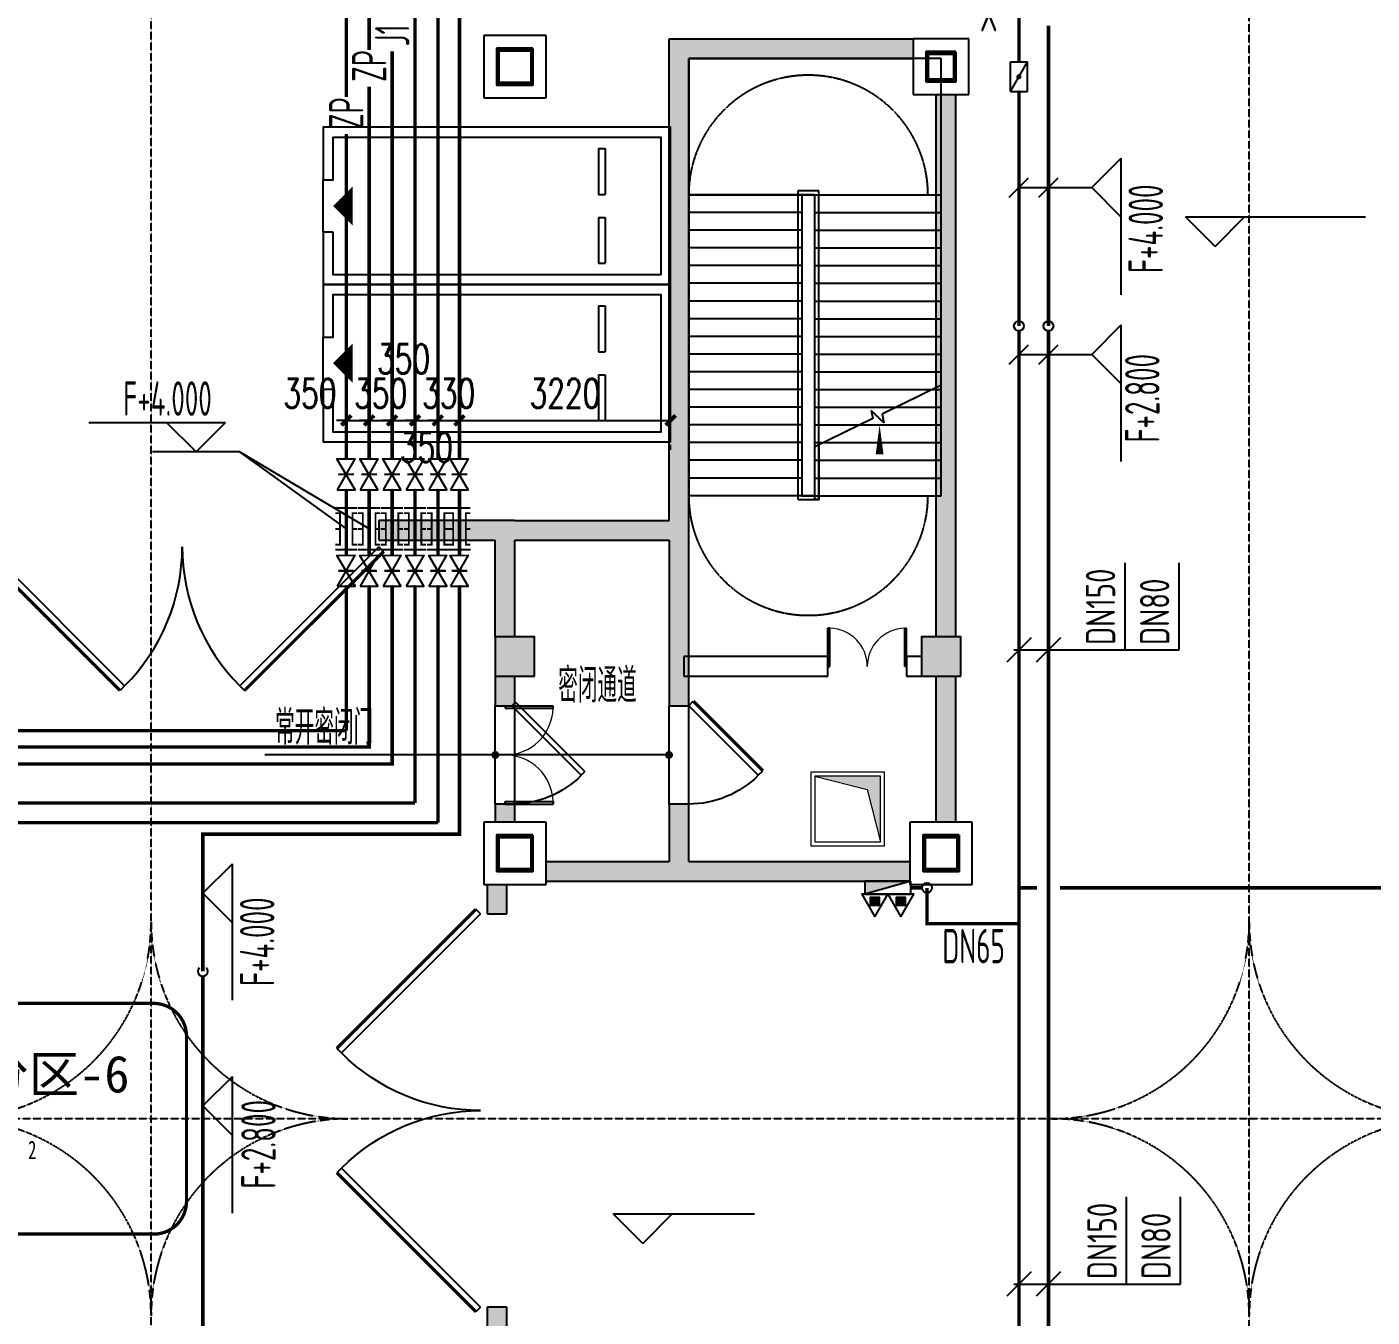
# Model space of a CAD drawing. Extents: x -2120532 to 1934524, y -1331911 to 424203.
# Drawn here: x 45797 to 66316, y -244586 to -224903 of the extents above; entities that cross this region are included whole.
import ezdxf

# ---------------------------------------------------------------- set-up
doc = ezdxf.new("R2010")
doc.units = 0
doc.header["$LTSCALE"] = 10
for name, pattern in [('__DASH', [0.35, 0.25, -0.1]), ('DASH', [0.35, 0.25, -0.1]), ('S', [0.82, 0.35, -0.06, 0, -0.06, 0.35])]:
    doc.linetypes.add(name, pattern=pattern)
for name, color, linetype in [('0-绿', 3, 'Continuous'), ('0-蓝', 5, 'Continuous'), ('00-停车位', 67, 'Continuous'), ('A-COLUMN', 8, 'Continuous'), ('A-DIM_SYMB', 3, 'Continuous'), ('A-PUB_HATCH', 8, 'Continuous'), ('A-ROOM_NAME', 23, 'Continuous'), ('A-STAIR', 3, 'Continuous'), ('A-WALL', 2, 'Continuous'), ('A-可见线', 7, 'Continuous'), ('DIM_ELEV', 3, 'Continuous'), ('DIM_LEAD', 3, 'Continuous'), ('DOOR_FIRE', 8, 'Continuous'), ('GPS文字_污水', 7, 'Continuous'), ('PUB_HATCH', 8, 'Continuous'), ('R_人防洗消集水坑', 32, 'Continuous'), ('S-柱', 51, 'Continuous'), ('S-柱-填充', 8, 'Continuous'), ('W-DIM_消防', 3, 'Continuous'), ('W-EQUIP_消火栓', 7, 'Continuous'), ('W-EQUIP_灭火器', 7, 'Continuous'), ('W-PIPE-中水', 122, 'Continuous'), ('W-PIPE-喷淋中', 6, 'Continuous'), ('W-PIPE-消防', 1, 'Continuous'), ('W-PIPE-消防中', 1, 'Continuous'), ('W-PIPE-直饮', 62, 'Continuous'), ('W-PIPE-给水', 3, 'Continuous'), ('W-PIPE-给水中', 72, 'S'), ('W-TEXT_消防', 7, 'Continuous'), ('W-TEXT_给水', 7, 'Continuous'), ('W-TWT_DIM', 3, 'Continuous'), ('W-TWT_TEXT', 7, 'Continuous'), ('W-VALVE_中水', 7, 'Continuous'), ('W-VALVE_压力废', 7, 'Continuous'), ('W-VALVE_消防', 7, 'Continuous'), ('W-VPIPE-中水', 122, 'Continuous'), ('W-VPIPE-消防', 1, 'Continuous'), ('WINDOW_RF', 8, 'Continuous'), ('画水辅助', 6, 'Continuous'), ('车行线', 4, 'Continuous')]:
    doc.layers.add(name, color=color, linetype=linetype)
doc.styles.add('8B2_02', font='tssdeng.shx', dxfattribs={"width": 0.6, "bigfont": 'TSSDCHN.shx'})
doc.styles.add('_TCH_DIM_T3', font='SIMPLEX', dxfattribs={"width": 0.705882, "bigfont": 'GBCBIG'})
doc.styles.add('_TWT_PIPEDN', font='TSSDENG', dxfattribs={"width": 0.8, "height": 3.5, "bigfont": 'TSSDCHN'})
doc.styles.get("Standard").update_dxf_attribs({"font": 'TSSDENG.shx', "width": 0.7, "bigfont": 'TSSDCHN.shx'})
doc.styles.add('黑体', font='simhei.ttf', dxfattribs={"width": 0.65})
doc.dimstyles.new('_TWT_ARCH&&150', dxfattribs={"dimtxt": 446.25, "dimasz": 150, "dimexe": 375, "dimexo": 450, "dimgap": 189.375, "dimtad": 1, "dimdec": 0, "dimzin": 0, "dimdsep": 46, "dimtxsty": '_TCH_DIM_T3', "dimblk": 'ARCHTICK', "dimcen": 0.09, "dimclrt": 7, "dimazin": 2, "dimtfac": 1, "dimtdec": 0, "dimtix": 1, "dimtmove": 2, "dimatfit": 3, "dimfxl": 0, "dimtolj": 1, "dimtzin": 0, "dimarcsym": 0})

# ---------------------------------------------------------------- blocks, each defined once
blk = doc.blocks.new('l99')
at = {"layer": 'W-TWT_TEXT'}
for p, q in [((92541, -196910), (92091, -196460)), ((94175, -196460), (92091, -196460)), ((92541, -196910), (92991, -196460))]:
    blk.add_line(p, q, dxfattribs=at)
blk = doc.blocks.new('2.8')
at = {"layer": 'W-TWT_TEXT', "style": '8B2_02', "width": 0.6}
blk.add_text('F+2.800', height=525, rotation=89.9998, dxfattribs=at).set_placement((100977, -194305, 5000))
blk = doc.blocks.new('4.0')
at = {"layer": 'W-TWT_TEXT', "style": '8B2_02', "width": 0.6}
blk.add_text('F+4.000', height=525, rotation=89.9998, dxfattribs=at).set_placement((100977, -190490, 5000))
blk = doc.blocks.new('车位2400x5300')
at = {"layer": '00-停车位', "color": 251}
for p, q in [((-875, -1000), (-175, -1000)), ((-875, -1100), (-875, -1000)), ((-175, -1100), (-175, -1000)), ((175, -1000), (875, -1000)), ((175, -1100), (175, -1000)), ((875, -1100), (875, -1000)), ((-875, -1100), (-175, -1100)), ((175, -1100), (875, -1100)), ((400, -5300), (-400, -5300))]:
    blk.add_line(p, q, dxfattribs=at)
blk.add_lwpolyline([(400, -5150), (400, -5300), (1200, -5300), (1200, 0), (-1200, 0), (-1200, -5300), (-400, -5300), (-400, -5150), (-1050, -5150), (-1050, -150), (1050, -150), (1050, -5150), (400, -5150)], dxfattribs=at)
blk.add_lwpolyline([(0, -5150, 0, 600, 0), (0, -4850, 600, 600, 0)], format="xyseb", dxfattribs=at)
blk = doc.blocks.new('洗消坑')
at = {"layer": 'R_人防洗消集水坑', "lineweight": 15}
h = blk.add_hatch(color=8, dxfattribs=at)
h.dxf.hatch_style = 1
h.paths.add_polyline_path([(125825, -361375), (126025, -362175), (126025, -361175), (125025, -361175)])
at = {"layer": 'R_人防洗消集水坑', "color": 8, "lineweight": 15}
for points in [[(126085, -362235), (126085, -361115), (124965, -361115), (124965, -362235)], [(126025, -362175), (126025, -361175), (125025, -361175), (125025, -362175)]]:
    blk.add_lwpolyline(points, close=True, dxfattribs=at)
blk.add_lwpolyline([(125025, -361175), (125825, -361375), (126025, -362175)], dxfattribs=at)
blk = doc.blocks.new('A$C10817FE3')
at = {"layer": '0-蓝', "color": 9, "linetype": 'DASH', "ltscale": 3, "const_width": 50}
blk.add_lwpolyline([(-69924, -80810), (-65546, -80810, 0.414214), (-65046, -80310), (-65046, -77790, 0.414214), (-65546, -77290), (-69924, -77290, 0.414214), (-70424, -77790), (-70424, -80310, 0.414214)], format="xyb", close=True, dxfattribs=at)
at = {"layer": '0-绿', "color": 0, "linetype": 'DASH', "style": '黑体'}
blk.add_text('防火分区-6', height=563.3, dxfattribs=at).set_placement((-69756, -78650))
at = {"layer": '0-绿', "color": 0, "linetype": 'DASH', "style": '黑体', "width": 0.65}
blk.add_text('2', height=282, dxfattribs=at).set_placement((-67462, -79666))
blk = doc.blocks.new('A$C714B7EA5')
at = {"layer": 'A-PUB_HATCH', "linetype": 'DASH'}
for p, q in [((3850, 0), (0, 0)), ((0, 0), (0, -2080)), ((3850, -2080), (3850, 0)), ((1985, -2020), (1665, -2020)), ((1665, -2020), (1665, -6730)), ((1985, -2020), (1665, -2020)), ((1665, -2020), (1665, -6730)), ((1985, -6730), (1985, -2020)), ((1985, -6730), (1985, -2020)), ((0, -2080), (0, -6670)), ((1725, -2080), (0, -2080)), ((0, -2080), (3850, -2080)), ((1725, -2080), (1725, -6670)), ((1925, -2080), (1725, -2080)), ((1725, -2080), (1725, -6670)), ((1925, -2080), (1725, -2080)), ((1725, -2080), (1725, -6670)), ((1925, -5925), (1925, -2080)), ((1925, -2080), (3850, -2080)), ((1925, -6670), (1925, -2080)), ((1925, -6670), (1925, -2080)), ((3850, -4985), (3850, -2080)), ((1725, -2350), (0, -2350)), ((1925, -2350), (3850, -2350)), ((1725, -2620), (0, -2620)), ((1925, -2620), (3850, -2620)), ((1725, -2890), (0, -2890)), ((1925, -2890), (3850, -2890)), ((1725, -3160), (0, -3160)), ((1925, -3160), (3850, -3160)), ((1725, -3430), (0, -3430)), ((1925, -3430), (3850, -3430)), ((1725, -3700), (0, -3700)), ((1925, -3700), (3850, -3700)), ((1725, -3970), (0, -3970)), ((1925, -3970), (3850, -3970)), ((1725, -4240), (0, -4240)), ((1925, -4240), (3850, -4240)), ((1725, -4510), (0, -4510)), ((1925, -4510), (3850, -4510)), ((1725, -4780), (0, -4780)), ((1925, -4780), (3850, -4780)), ((1725, -5050), (0, -5050)), ((1925, -5050), (3716, -5050)), ((3850, -4985), (2950, -5424)), ((1725, -5320), (0, -5320)), ((1925, -5320), (3164, -5320)), ((2807, -5494), (1925, -5925)), ((2976, -5557), (2783, -5370)), ((2783, -5370), (2807, -5494)), ((2950, -5424), (2976, -5557)), ((1725, -5590), (0, -5590)), ((1925, -5590), (2611, -5590)), ((1725, -5860), (0, -5860)), ((1925, -5860), (2059, -5860)), ((1725, -6130), (0, -6130)), ((1725, -6400), (0, -6400)), ((1725, -6670), (0, -6670)), ((1665, -6730), (1985, -6730)), ((1665, -6730), (1985, -6730)), ((1725, -6670), (1925, -6670)), ((1725, -6670), (1925, -6670))]:
    blk.add_line(p, q, dxfattribs=at)
blk = doc.blocks.new('A$C4AB8374B')
at = {"layer": 'A-STAIR', "color": 9, "linetype": 'DASH'}
for centre, start, end in [((1825, 4590), 0, 180), ((1825, 0), 180, 0)]:
    blk.add_arc(centre, 1825, start, end, dxfattribs=at)
blk = doc.blocks.new('$DorLib2D$00000002')
for p, q in [((-0.5, 0), (-0.5, 0.4875)), ((-0.475, 0.4875), (-0.5, 0.4875)), ((-0.475, 0), (-0.475, 0.4875)), ((0.475, 0), (0.475, 0.4875)), ((0.475, 0.4875), (0.5, 0.4875)), ((0.5, 0), (0.5, 0.4875)), ((-0.5, 0), (-0.475, 0)), ((0.5, 0), (0.475, 0))]:
    blk.add_line(p, q)
at = {"lineweight": 13}
for centre, start, end in [((-0.4875, 0), 0, 88.53072), ((0.4875, 0), 91.46928, 180)]:
    blk.add_arc(centre, 0.4875, start, end, dxfattribs=at)
blk = doc.blocks.new('A$C5A733E54')
at = {"layer": 'DOOR_FIRE', "xscale": -1500, "yscale": -1500, "zscale": 100, "rotation": 90}
blk.add_blockref('$DorLib2D$00000002', (0, -750), dxfattribs=at)
blk = doc.blocks.new('$DorLib2D$00000084')
for p, q in [((-0.207, 0.807), (-0.16, 0.854)), ((0.5, 0.1), (-0.207, 0.807)), ((0.5, 0.1), (0.547, 0.147))]:
    blk.add_line(p, q)
at = {"const_width": 0.0333}
blk.add_lwpolyline([(0.547, 0.147), (-0.16, 0.854)], dxfattribs=at)
blk.add_arc((0.5, 0.1), 1, 135, 180)
blk = doc.blocks.new('_FZH')
blk.add_lwpolyline([(-0.5, -0.5), (0.5, -0.5), (0.5, 0.5), (-0.5, 0.5)], close=True)
at = {"layer": 'PUB_HATCH'}
blk.add_solid([(-0.5, -0.5), (0.5, -0.5), (-0.5, 0.5), (0.5, 0.5)], dxfattribs=at)
blk = doc.blocks.new('$DorLib2D$00000091')
for p, q in [((-0.5, 0.0417), (-0.1464, 0.3952)), ((-0.1464, 0.3952), (-0.1582, 0.407)), ((0.1464, 0.3952), (0.1582, 0.407)), ((0.5, 0.0417), (0.1464, 0.3952)), ((-0.5, 0.0417), (-0.5118, 0.0535)), ((0.5, 0.0417), (0.5118, 0.0535))]:
    blk.add_line(p, q)
at = {"const_width": 0.00833}
for points in [[(-0.5118, 0.0535), (-0.1582, 0.407)], [(0.5118, 0.0535), (0.1582, 0.407)]]:
    blk.add_lwpolyline(points, dxfattribs=at)
for centre, start, end in [((-0.5, 0.0417), 0, 45), ((0.5, 0.0417), 135, 180)]:
    blk.add_arc(centre, 0.5, start, end)
blk = doc.blocks.new('$DorLib2D$00000081')
for p, q in [((-0.207, 0.774), (-0.169, 0.811)), ((0.5, 0.067), (-0.207, 0.774)), ((0.538, 0.104), (-0.169, 0.811)), ((0.5, 0.067), (0.538, 0.104))]:
    blk.add_line(p, q)
blk.add_arc((0.5, 0.067), 1, 135, 180)
blk = doc.blocks.new('_ArchTick')
at = {"color": 0, "linetype": 'ByBlock', "const_width": 0.4}
blk.add_lwpolyline([(-0.5, -0.5), (0.5, 0.5)], dxfattribs=at)
blk = doc.blocks.new('*D304')
at = {"layer": 'Defpoints', "color": 0, "transparency": 16777216}
for p in [(50668, -230906), (51018, -230906), (51018, -230906)]:
    blk.add_point(p, dxfattribs=at)
at = {"layer": 'W-TWT_DIM', "color": 0, "lineweight": -2, "transparency": 16777216}
for p, q in [((50668, -230906), (50518, -230906)), ((50668, -230906), (51018, -230906)), ((51018, -230906), (51168, -230906)), ((50668, -231356), (50668, -231281)), ((51018, -231356), (51018, -231281))]:
    blk.add_line(p, q, dxfattribs=at)
at = {"layer": 'W-TWT_DIM', "color": 0, "lineweight": -2, "transparency": 16777216, "xscale": 150, "yscale": 150, "zscale": 150}
blk.add_blockref('_ArchTick', (50668, -230906), dxfattribs=at)
at = {"layer": 'W-TWT_DIM', "color": 0, "lineweight": -2, "transparency": 16777216, "xscale": 150, "yscale": 150, "zscale": 150, "rotation": 180}
blk.add_blockref('_ArchTick', (51018, -230906), dxfattribs=at)
at = {"layer": 'W-TWT_DIM', "color": 7, "transparency": 16777216, "insert": (50113, -230494), "char_height": 446.2, "attachment_point": 5, "style": '_TCH_DIM_T3'}
blk.add_mtext('\\A1;350', dxfattribs=at)
blk = doc.blocks.new('*D305')
at = {"layer": 'Defpoints', "color": 0, "transparency": 16777216}
for p in [(51018, -230906), (51368, -230906), (51368, -230906)]:
    blk.add_point(p, dxfattribs=at)
at = {"layer": 'W-TWT_DIM', "color": 0, "lineweight": -2, "transparency": 16777216}
for p, q in [((51018, -230906), (50868, -230906)), ((51018, -230906), (51368, -230906)), ((51368, -230906), (51518, -230906)), ((51018, -231356), (51018, -231281)), ((51368, -231356), (51368, -231281))]:
    blk.add_line(p, q, dxfattribs=at)
at = {"layer": 'W-TWT_DIM', "color": 0, "lineweight": -2, "transparency": 16777216, "xscale": 150, "yscale": 150, "zscale": 150}
blk.add_blockref('_ArchTick', (51018, -230906), dxfattribs=at)
at = {"layer": 'W-TWT_DIM', "color": 0, "lineweight": -2, "transparency": 16777216, "xscale": 150, "yscale": 150, "zscale": 150, "rotation": 180}
blk.add_blockref('_ArchTick', (51368, -230906), dxfattribs=at)
at = {"layer": 'W-TWT_DIM', "color": 7, "transparency": 16777216, "insert": (51193, -230494), "char_height": 446.2, "attachment_point": 5, "style": '_TCH_DIM_T3'}
blk.add_mtext('\\A1;350', dxfattribs=at)
blk = doc.blocks.new('*D306')
at = {"layer": 'Defpoints', "color": 0, "transparency": 16777216}
for p in [(51368, -230906), (51718, -230906), (51718, -230906)]:
    blk.add_point(p, dxfattribs=at)
at = {"layer": 'W-TWT_DIM', "color": 0, "lineweight": -2, "transparency": 16777216}
for p, q in [((51368, -230906), (51218, -230906)), ((51368, -230906), (51718, -230906)), ((51718, -230906), (51868, -230906)), ((51368, -231356), (51368, -231281)), ((51718, -231356), (51718, -231281))]:
    blk.add_line(p, q, dxfattribs=at)
at = {"layer": 'W-TWT_DIM', "color": 0, "lineweight": -2, "transparency": 16777216, "xscale": 150, "yscale": 150, "zscale": 150}
blk.add_blockref('_ArchTick', (51368, -230906), dxfattribs=at)
at = {"layer": 'W-TWT_DIM', "color": 0, "lineweight": -2, "transparency": 16777216, "xscale": 150, "yscale": 150, "zscale": 150, "rotation": 180}
blk.add_blockref('_ArchTick', (51718, -230906), dxfattribs=at)
at = {"layer": 'W-TWT_DIM', "color": 7, "transparency": 16777216, "insert": (51543, -229969), "char_height": 446.2, "attachment_point": 5, "style": '_TCH_DIM_T3'}
blk.add_mtext('\\A1;350', dxfattribs=at)
blk = doc.blocks.new('*D307')
at = {"layer": 'Defpoints', "color": 0, "transparency": 16777216}
for p in [(51718, -230906), (52065, -230906), (52065, -230906)]:
    blk.add_point(p, dxfattribs=at)
at = {"layer": 'W-TWT_DIM', "color": 0, "lineweight": -2, "transparency": 16777216}
for p, q in [((51718, -230906), (51568, -230906)), ((51718, -230906), (52065, -230906)), ((52065, -230906), (52215, -230906)), ((51718, -231356), (51718, -231281)), ((52065, -231356), (52065, -231281))]:
    blk.add_line(p, q, dxfattribs=at)
at = {"layer": 'W-TWT_DIM', "color": 0, "lineweight": -2, "transparency": 16777216, "xscale": 150, "yscale": 150, "zscale": 150}
blk.add_blockref('_ArchTick', (51718, -230906), dxfattribs=at)
at = {"layer": 'W-TWT_DIM', "color": 0, "lineweight": -2, "transparency": 16777216, "xscale": 150, "yscale": 150, "zscale": 150, "rotation": 180}
blk.add_blockref('_ArchTick', (52065, -230906), dxfattribs=at)
at = {"layer": 'W-TWT_DIM', "color": 7, "transparency": 16777216, "insert": (51891, -231319), "char_height": 446.2, "attachment_point": 5, "style": '_TCH_DIM_T3'}
blk.add_mtext('\\A1;350', dxfattribs=at)
blk = doc.blocks.new('*D308')
at = {"layer": 'Defpoints', "color": 0, "transparency": 16777216}
for p in [(52065, -230906), (52395, -230906), (52395, -230906)]:
    blk.add_point(p, dxfattribs=at)
at = {"layer": 'W-TWT_DIM', "color": 0, "lineweight": -2, "transparency": 16777216}
for p, q in [((52065, -230906), (51915, -230906)), ((52065, -230906), (52395, -230906)), ((52395, -230906), (52545, -230906)), ((52065, -231356), (52065, -231281)), ((52395, -231356), (52395, -231281))]:
    blk.add_line(p, q, dxfattribs=at)
at = {"layer": 'W-TWT_DIM', "color": 0, "lineweight": -2, "transparency": 16777216, "xscale": 150, "yscale": 150, "zscale": 150}
blk.add_blockref('_ArchTick', (52065, -230906), dxfattribs=at)
at = {"layer": 'W-TWT_DIM', "color": 0, "lineweight": -2, "transparency": 16777216, "xscale": 150, "yscale": 150, "zscale": 150, "rotation": 180}
blk.add_blockref('_ArchTick', (52395, -230906), dxfattribs=at)
at = {"layer": 'W-TWT_DIM', "color": 7, "transparency": 16777216, "insert": (52230, -230494), "char_height": 446.2, "attachment_point": 5, "style": '_TCH_DIM_T3'}
blk.add_mtext('\\A1;330', dxfattribs=at)
blk = doc.blocks.new('*D309')
at = {"layer": 'Defpoints', "color": 0, "transparency": 16777216}
for p in [(52395, -230906), (55615, -230906), (55615, -230906)]:
    blk.add_point(p, dxfattribs=at)
at = {"layer": 'W-TWT_DIM', "color": 0, "lineweight": -2, "transparency": 16777216}
for p, q in [((52395, -230906), (55615, -230906)), ((52395, -231356), (52395, -231281)), ((55615, -231356), (55615, -231281))]:
    blk.add_line(p, q, dxfattribs=at)
at = {"layer": 'W-TWT_DIM', "color": 0, "lineweight": -2, "transparency": 16777216, "xscale": 150, "yscale": 150, "zscale": 150, "rotation": 180}
blk.add_blockref('_ArchTick', (52395, -230906), dxfattribs=at)
at = {"layer": 'W-TWT_DIM', "color": 0, "lineweight": -2, "transparency": 16777216, "xscale": 150, "yscale": 150, "zscale": 150}
blk.add_blockref('_ArchTick', (55615, -230906), dxfattribs=at)
at = {"layer": 'W-TWT_DIM', "color": 7, "transparency": 16777216, "insert": (54005, -230494), "char_height": 446.2, "attachment_point": 5, "style": '_TCH_DIM_T3'}
blk.add_mtext('\\A1;3220', dxfattribs=at)
blk = doc.blocks.new('$TwtSys$00000434')
for p, q in [((-0.5, 0.5), (-0.5, -0.5)), ((-0.5, -0.5), (0.5, 0.5)), ((0.5, 0.5), (-0.5, 0.5)), ((0.5, -0.5), (0.5, 0.5)), ((-0.5, -0.5), (0.5, -0.5))]:
    blk.add_line(p, q)
blk.add_solid([(0.5, -0.5), (0.5, 0.5), (-0.5, -0.5)])
blk = doc.blocks.new('$VALVE$00000316')
for p, q in [((-125, 72), (125, -72)), ((-125, 72), (-125, -72)), ((-125, 72), (125, 72)), ((125, 72), (125, -72)), ((-125, -72), (125, -72))]:
    blk.add_line(p, q)
at = {"const_width": 21.1}
blk.add_lwpolyline([(-11, 0, 1), (11, 0, 1)], format="xyb", close=True, dxfattribs=at)
for p in [(-125, 0), (125, 0)]:
    blk.add_point(p)
at = {"color": 7, "flags": 9}
for tag in ['XSIZE', 'YSIZE']:
    blk.add_attdef(tag, (0, 0), '', height=0.5, dxfattribs=at)
blk = doc.blocks.new('$TwtSys$00000546')
h = blk.add_hatch()
h.set_pattern_fill('ANSI31', color=256, scale=200, style=0)
h.set_pattern_definition([(45, (-38543.802, -6670.83), (-17.67767, 17.67767), [])])
h.paths.add_polyline_path([(-65, 174), (65, 174), (65, 44), (-65, 44)])
for points in [[(0, 344), (-198, 0), (198, 0)], [(-65, 174), (65, 174), (65, 44), (-65, 44)]]:
    blk.add_lwpolyline(points, close=True)
blk = doc.blocks.new('$VALVE$00000551')
at = {"const_width": 30}
for points in [[(-332, -177), (-332, 175)], [(-2, 100), (-252, 100), (-252, 175)], [(-2, 100), (-2, 175)], [(-2, 100), (248, 100), (248, 175)], [(332, -175), (332, 177)], [(-252, -175), (-252, -100), (-2, -100)], [(-2, -175), (-2, -100)], [(248, -175), (248, -100), (-2, -100)]]:
    blk.add_lwpolyline(points, dxfattribs=at)
blk = doc.blocks.new('$VALVE$00000296')
for points in [[(-125, 72), (-125, -72), (125, 72), (125, -72), (-125, 72)], [(0, 60), (0, -64)]]:
    blk.add_lwpolyline(points)
for p in [(-125, 0), (125, 0)]:
    blk.add_point(p)
blk = doc.blocks.new('$VALVE_U$00000019')
at = {"const_width": 30, "elevation": 3000}
blk.add_lwpolyline([(111, 1), (-111, -1)], dxfattribs=at)
at = {"xscale": 1.8, "yscale": 1.8, "zscale": 1.8, "rotation": 270.3835531612783}
blk.add_blockref('$VALVE$00000296', (0, 0), dxfattribs=at)

msp = doc.modelspace()

# ---------------------------------------------------------------- hatches: boundary and pattern name
at = {"layer": 'A-PUB_HATCH'}
for points in [[(59316.4, -225385.4), (59316.4, -225085.4), (55591.4, -225085.4), (55891.4, -225385.4)], [(55691.4, -232602.1), (55891.4, -232635.4), (55891.4, -225385.4), (55591.4, -225085.4), (55591.4, -232435.4)], [(59966.4, -225935.4), (59666.4, -225935.4), (59666.4, -234210.4), (59966.4, -234210.4)], [(53241.4, -232435.4), (51166.4, -232435.4), (51166.4, -232735.4), (52941.4, -232735.4), (53141.4, -232635.4)], [(53141.4, -232635.4), (53241.4, -232735.4), (55591.4, -232735.4), (55691.4, -232602.1), (55591.4, -232435.4), (53241.4, -232435.4)], [(52941.4, -234210.4), (53241.4, -234210.4), (53241.4, -232735.4), (53141.4, -232635.4), (52941.4, -232735.4)], [(55591.4, -232735.4), (55591.4, -235260.4), (55891.4, -235260.4), (55891.4, -232635.4), (55691.4, -232602.1)], [(53241.4, -234810.4), (52941.4, -234810.4), (52941.4, -235260.4), (53241.4, -235260.4)], [(59966.4, -234810.4), (59666.4, -234810.4), (59666.4, -237035.4), (59966.4, -237035.4)], [(52941.4, -237035.4), (53241.4, -237035.4), (53241.4, -236760.4), (52941.4, -236760.4)], [(55891.4, -237635.4), (55891.4, -236760.4), (55591.4, -236760.4), (55591.4, -237635.4), (55758.1, -237735.4)], [(53716.4, -237635.4), (53716.4, -237935.4), (55791.4, -237935.4), (55758.1, -237735.4), (55591.4, -237635.4)], [(59266.4, -237935.4), (59266.4, -237635.4), (55891.4, -237635.4), (55758.1, -237735.4), (55791.4, -237935.4)], [(53116.4, -237985.4), (52816.4, -237985.4), (52816.4, -238435.4), (53116.4, -238435.4)], [(52816.4, -246060.4), (53116.4, -246060.4), (53116.4, -244435.4), (52816.4, -244435.4)]]:
    msp.add_hatch(color=8, dxfattribs=at).paths.add_polyline_path(points)
at = {"layer": 'W-PIPE-喷淋中'}
for points in [[(51017.8, -235889.1), (51017.8, -235915.3), (51044, -235915.3)], [(51017.8, -235889.1), (51044, -235889.1), (51044, -235915.3)]]:
    msp.add_hatch(color=256, dxfattribs=at).paths.add_polyline_path(points)
at = {"layer": 'W-PIPE-消防'}
for points in [[(59525.8, -238584.3), (59525.8, -238610.6), (59499.6, -238610.6)], [(59525.8, -238584.3), (59499.6, -238584.3), (59499.6, -238610.6)]]:
    msp.add_hatch(color=256, dxfattribs=at).paths.add_polyline_path(points)
at = {"layer": 'W-PIPE-消防中'}
for points in [[(48480, -237219), (48480, -237192.7), (48453.8, -237192.7)], [(48480, -237219), (48453.8, -237219), (48453.8, -237192.7)], [(52395.3, -237219), (52395.3, -237245.2), (52421.6, -237245.2)], [(52395.3, -237219), (52421.6, -237219), (52421.6, -237245.2)]]:
    msp.add_hatch(color=5, dxfattribs=at).paths.add_polyline_path(points)
at = {"layer": 'W-PIPE-给水'}
for points in [[(51367.8, -236150.2), (51394.1, -236150.2), (51394.1, -236176.4)], [(51367.8, -236150.2), (51367.8, -236176.4), (51394.1, -236176.4)]]:
    msp.add_hatch(color=256, dxfattribs=at).paths.add_polyline_path(points)

# ---------------------------------------------------------------- linework, layer by layer
at = {"layer": 'A-COLUMN', "color": 8}
for p, q in [((53716.4, -225035.4), (52766.4, -225035.4)), ((52766.4, -225035.4), (52766.4, -225985.4)), ((53716.4, -225985.4), (53716.4, -225035.4)), ((60166.4, -225085.4), (59316.4, -225085.4)), ((59316.4, -225085.4), (59316.4, -225935.4)), ((60166.4, -225085.4), (59316.4, -225085.4)), ((59316.4, -225085.4), (59316.4, -225935.4)), ((60166.4, -225935.4), (60166.4, -225085.4)), ((60166.4, -225935.4), (60166.4, -225085.4)), ((52766.4, -225985.4), (53716.4, -225985.4)), ((59316.4, -225935.4), (60166.4, -225935.4)), ((59316.4, -225935.4), (60166.4, -225935.4)), ((53716.4, -237035.4), (52766.4, -237035.4)), ((52766.4, -237035.4), (52766.4, -237985.4)), ((53716.4, -237035.4), (52766.4, -237035.4)), ((52766.4, -237035.4), (52766.4, -237985.4)), ((53716.4, -237985.4), (53716.4, -237035.4)), ((53716.4, -237985.4), (53716.4, -237035.4)), ((60216.4, -237035.4), (59266.4, -237035.4)), ((59266.4, -237035.4), (59266.4, -237985.4)), ((60216.4, -237035.4), (59266.4, -237035.4)), ((59266.4, -237035.4), (59266.4, -237985.4)), ((60216.4, -237985.4), (60216.4, -237035.4)), ((60216.4, -237985.4), (60216.4, -237035.4)), ((52766.4, -237985.4), (53716.4, -237985.4)), ((52766.4, -237985.4), (53716.4, -237985.4)), ((59266.4, -237985.4), (60216.4, -237985.4)), ((59266.4, -237985.4), (60216.4, -237985.4))]:
    msp.add_line(p, q, dxfattribs=at)
at = {"layer": 'A-DIM_SYMB', "color": 8}
msp.add_lwpolyline([(58803.9, -232190.4, 0, 0, 0), (58803.9, -230975.4, 0, 120, 0), (58803.9, -231425.4, 0, 0, 0)], format="xyseb", dxfattribs=at)
at = {"layer": 'A-STAIR', "color": 8}
for p, q in [((59741.4, -230370.1), (58841.7, -230809.7)), ((59741.4, -232055.4), (59741.4, -230370.1)), ((59607.7, -230435.4), (59741.4, -230435.4)), ((58867.5, -230942.2), (58673.9, -230755.5)), ((58673.9, -230755.5), (58698.2, -230879.8)), ((58841.7, -230809.7), (58867.5, -230942.2)), ((59055.2, -230705.4), (59741.4, -230705.4)), ((58698.2, -230879.8), (57816.4, -231310.7)), ((58502.6, -230975.4), (59741.4, -230975.4)), ((57950, -231245.4), (59741.4, -231245.4)), ((57816.4, -232055.4), (57816.4, -231310.7)), ((57816.4, -231515.4), (59741.4, -231515.4)), ((57816.4, -231785.4), (59741.4, -231785.4)), ((57816.4, -232055.4), (57616.4, -232055.4)), ((57816.4, -232055.4), (59741.4, -232055.4))]:
    msp.add_line(p, q, dxfattribs=at)
msp.add_lwpolyline([(57876.4, -231281.4), (57876.4, -232115.4), (57816.4, -232115.4), (57816.4, -231310.7)], dxfattribs=at)
at = {"layer": 'A-WALL', "color": 8}
for p, q in [((55591.4, -225085.4), (59316.4, -225085.4)), ((55591.4, -232435.4), (55591.4, -225085.4)), ((55891.4, -225385.4), (59316.4, -225385.4)), ((55891.4, -232635.4), (55891.4, -225385.4)), ((59666.4, -234210.4), (59666.4, -225935.4)), ((59966.4, -234210.4), (59966.4, -225935.4)), ((53241.4, -232435.4), (51166.4, -232435.4)), ((51166.4, -232435.4), (51166.4, -232735.4)), ((53241.4, -232435.4), (55591.4, -232435.4)), ((55891.4, -235260.4), (55891.4, -232635.4)), ((51166.4, -232735.4), (52941.4, -232735.4)), ((52941.4, -234210.4), (52941.4, -232735.4)), ((53241.4, -234210.4), (53241.4, -232735.4)), ((53241.4, -232735.4), (55591.4, -232735.4)), ((55591.4, -232735.4), (55591.4, -235260.4)), ((58016.4, -234510.4), (55816.4, -234510.4)), ((55816.4, -234510.4), (55816.4, -234810.4)), ((58016.4, -234810.4), (58016.4, -234510.4)), ((59441.4, -234510.4), (59216.4, -234510.4)), ((59216.4, -234510.4), (59216.4, -234810.4)), ((52941.4, -234810.4), (52941.4, -235260.4)), ((53241.4, -235260.4), (53241.4, -234810.4)), ((55816.4, -234810.4), (58016.4, -234810.4)), ((59216.4, -234810.4), (59441.4, -234810.4)), ((59666.4, -237035.4), (59666.4, -234810.4)), ((59966.4, -237035.4), (59966.4, -234810.4)), ((52941.4, -235260.4), (53241.4, -235260.4)), ((55591.4, -235260.4), (55891.4, -235260.4)), ((53241.4, -236760.4), (52941.4, -236760.4)), ((52941.4, -236760.4), (52941.4, -237035.4)), ((53241.4, -237035.4), (53241.4, -236760.4)), ((55891.4, -236760.4), (55591.4, -236760.4)), ((55591.4, -236760.4), (55591.4, -237635.4)), ((55891.4, -237635.4), (55891.4, -236760.4)), ((53716.4, -237635.4), (55591.4, -237635.4)), ((55891.4, -237635.4), (59266.4, -237635.4)), ((52816.4, -237985.4), (52816.4, -238435.4)), ((53116.4, -238435.4), (53116.4, -237985.4)), ((53716.4, -237935.4), (55791.4, -237935.4)), ((55791.4, -237935.4), (59266.4, -237935.4)), ((52816.4, -238435.4), (53116.4, -238435.4)), ((53116.4, -244435.4), (52816.4, -244435.4)), ((52816.4, -244435.4), (52816.4, -246060.4)), ((53116.4, -246060.4), (53116.4, -244435.4))]:
    msp.add_line(p, q, dxfattribs=at)
at = {"layer": 'DIM_ELEV', "color": 8}
for p, q in [((63919.9, -228252.5), (63469.9, -227802.5)), ((63469.9, -227802.5), (66215.1, -227802.5)), ((63919.9, -228252.5), (64369.9, -227802.5)), ((55189.8, -243462.4), (54739.8, -243012.4)), ((54739.8, -243012.4), (56894.5, -243012.4)), ((55189.8, -243462.4), (55639.8, -243012.4))]:
    msp.add_line(p, q, dxfattribs=at)
at = {"layer": 'DIM_LEAD', "color": 8}
for p, q in [((51048, -236010.4), (49425.3, -236010.4)), ((55591.4, -236010.4), (51048, -236010.4)), ((55591.4, -236010.4), (51048, -236010.4)), ((55591.4, -236010.4), (51048, -236010.4)), ((55591.4, -236010.4), (51048, -236010.4)), ((52941.4, -236010.4), (51048, -236010.4))]:
    msp.add_line(p, q, dxfattribs=at)
at = {"layer": 'DIM_LEAD', "color": 8, "const_width": 60}
for points in [[(52971.4, -236010.4, 1), (52911.4, -236010.4, 1)], [(55621.4, -236010.4, 1), (55561.4, -236010.4, 1)], [(55621.4, -236010.4, 1), (55561.4, -236010.4, 1)], [(55621.4, -236010.4, 1), (55561.4, -236010.4, 1)], [(55621.4, -236010.4, 1), (55561.4, -236010.4, 1)]]:
    msp.add_lwpolyline(points, format="xyb", close=True, dxfattribs=at)
at = {"layer": 'GPS文字_污水'}
for p, q in [((60781.3, -227502.4, -3000), (61075.8, -227208, -3000)), ((61232.1, -227502.4, -3000), (61526.5, -227208, -3000)), ((60928.6, -227355.2, -3000), (62039, -227355.2, -3000)), ((60781.3, -230046.4, -3000), (61075.8, -229752, -3000)), ((61232.1, -230046.4, -3000), (61526.5, -229752, -3000)), ((60928.6, -229899.2, -3000), (62039, -229899.2, -3000)), ((51017.8, -232560.2), (49042.1, -231388.2, 3000)), ((49042.1, -231388.2, 3000), (50667.7, -232560.2))]:
    msp.add_line(p, q, dxfattribs=at)
at = {"layer": 'S-柱', "color": 8, "lineweight": 35}
for points in [[(53516.4, -225235.4), (52966.4, -225235.4), (52966.4, -225785.4), (53516.4, -225785.4)], [(53516.4, -225235.4), (52966.4, -225235.4), (52966.4, -225785.4), (53516.4, -225785.4)], [(59966.4, -225285.4), (59516.4, -225285.4), (59516.4, -225735.4), (59966.4, -225735.4)], [(59966.4, -225285.4), (59516.4, -225285.4), (59516.4, -225735.4), (59966.4, -225735.4)], [(53516.4, -237235.4), (52966.4, -237235.4), (52966.4, -237785.4), (53516.4, -237785.4)], [(53516.4, -237235.4), (52966.4, -237235.4), (52966.4, -237785.4), (53516.4, -237785.4)], [(60016.4, -237235.4), (59466.4, -237235.4), (59466.4, -237785.4), (60016.4, -237785.4)], [(60016.4, -237235.4), (59466.4, -237235.4), (59466.4, -237785.4), (60016.4, -237785.4)]]:
    msp.add_lwpolyline(points, close=True, dxfattribs=at)
at = {"layer": 'S-柱-填充', "color": 8, "lineweight": 35}
for points in [[(53486.4, -225755.4), (52996.4, -225755.4), (52996.4, -225265.4), (53486.4, -225265.4)], [(59936.4, -225705.4), (59546.4, -225705.4), (59546.4, -225315.4), (59936.4, -225315.4)], [(53486.4, -237755.4), (52996.4, -237755.4), (52996.4, -237265.4), (53486.4, -237265.4)], [(59986.4, -237755.4), (59496.4, -237755.4), (59496.4, -237265.4), (59986.4, -237265.4)]]:
    msp.add_lwpolyline(points, close=True, dxfattribs=at)
at = {"layer": 'W-DIM_消防'}
for p, q in [((62547.4, -234407.6), (62547.4, -233079)), ((63372.4, -234407.6), (63372.4, -233079)), ((61114.2, -234222), (60742.9, -234593.2)), ((61564.9, -234222), (61193.7, -234593.2)), ((60853.6, -234407.6), (62547.4, -234407.6)), ((62547.4, -234407.6), (63372.4, -234407.6)), ((62569.3, -244082.3), (62569.3, -242753.8)), ((63394.3, -244082.3), (63394.3, -242753.8)), ((61114.2, -243896.7), (60742.9, -244267.9)), ((61564.9, -243896.7), (61193.7, -244267.9)), ((60853.6, -244082.3), (62569.3, -244082.3)), ((62569.3, -244082.3), (63394.3, -244082.3))]:
    msp.add_line(p, q, dxfattribs=at)
at = {"layer": 'W-PIPE-中水', "ltscale": 1.5, "const_width": 52.5}
for points in [[(61379.3, -224887), (61379.3, -229465.4)], [(61379.3, -229540.4), (61379.3, -247708.6)]]:
    msp.add_lwpolyline(points, dxfattribs=at)
at = {"layer": 'W-PIPE-喷淋中', "ltscale": 1.5, "const_width": 52.5}
for points in [[(50667.7, -225974.5), (50667.7, -215735.4)], [(51017.8, -225254.5), (51017.8, -215985.4)], [(51017.8, -231492.8), (51017.8, -225816.4)], [(50667.7, -231492.8), (50667.7, -226536.4)], [(50667.7, -232963.6), (50667.7, -231967.1)], [(51017.8, -232963.6), (51017.8, -231967.1)], [(50667.7, -235639.1), (50667.7, -233437.9)], [(51017.8, -235889.1), (51017.8, -233437.9)], [(50667.7, -235639.1), (45627.1, -235639.1)], [(51017.8, -235889.1), (45052.7, -235889.1)]]:
    msp.add_lwpolyline(points, dxfattribs=at)
at = {"layer": 'W-PIPE-消防', "ltscale": 1.5, "const_width": 52.5}
for points in [[(60928.6, -224710.8), (60928.6, -225439)], [(60928.6, -225888.3), (60928.6, -229465.4)], [(60928.6, -229540.4), (60928.6, -238037.7)], [(59450.8, -238037.7), (59278.1, -238037.7)], [(59525.8, -238037.7), (59525.8, -238584.3)], [(61203.1, -238037.7), (60928.6, -238037.7)], [(60928.6, -238037.7), (60928.6, -238584.3)], [(72993.5, -238037.7), (61555.6, -238037.7)], [(59525.8, -238584.3), (60928.6, -238584.3)], [(60928.6, -238584.3), (60928.6, -245311.2)]]:
    msp.add_lwpolyline(points, dxfattribs=at)
at = {"layer": 'W-PIPE-消防中', "color": 5, "ltscale": 1.5, "const_width": 52.5}
for points in [[(52395.3, -231492.8), (52395.3, -224537)], [(52395.3, -232963.6), (52395.3, -231967.1)], [(52395.3, -237219), (52395.3, -233437.9)], [(48480, -237219), (52395.3, -237219)], [(48480, -239311.2), (48480, -237219)], [(48480, -246121.5), (48480, -239382.7)]]:
    msp.add_lwpolyline(points, dxfattribs=at)
at = {"layer": 'W-PIPE-消防中', "color": 5}
msp.add_arc((48480, -239311.2), 75, 135, 45, dxfattribs=at)
at = {"layer": 'W-PIPE-直饮', "ltscale": 1.5, "const_width": 52.5}
for points in [[(51717.9, -231492.8), (51717.9, -224537)], [(51717.9, -232963.6), (51717.9, -231967.1)], [(51717.9, -236743.5), (51717.9, -233437.9)], [(44156.2, -236743.5), (51717.9, -236743.5)]]:
    msp.add_lwpolyline(points, dxfattribs=at)
at = {"layer": 'W-PIPE-给水', "ltscale": 1.5, "const_width": 52.5}
for points in [[(51367.8, -231492.8), (51367.8, -225275)], [(51367.8, -232963.6), (51367.8, -231967.1)], [(51367.8, -236150.2), (51367.8, -233437.9)], [(44447.4, -236150.2), (51367.8, -236150.2)]]:
    msp.add_lwpolyline(points, dxfattribs=at)
at = {"layer": 'W-PIPE-给水中', "ltscale": 1.5, "const_width": 52.5}
for points in [[(52067.9, -231492.8), (52067.9, -224537)], [(52067.9, -232963.6), (52067.9, -231967.1)], [(52067.9, -237043.4), (52067.9, -233437.9)], [(43466.2, -237043.4), (52067.9, -237043.4)]]:
    msp.add_lwpolyline(points, dxfattribs=at)
at = {"layer": 'W-TWT_TEXT'}
msp.add_line((49042.1, -231388.2, 3000), (47713.6, -231388.2, 3000), dxfattribs=at)
at = {"layer": 'W-VPIPE-中水'}
msp.add_circle((61379.3, -229465.4), 75, dxfattribs=at)
at = {"layer": 'W-VPIPE-消防'}
for centre in [(60928.6, -229465.4), (59525.8, -238037.7)]:
    msp.add_circle(centre, 75, dxfattribs=at)
at = {"layer": 'WINDOW_RF', "color": 8}
for p, q in [((52941.4, -236760.4, 150), (52941.4, -235260.4, 150)), ((53241.4, -236760.4, 150), (53241.4, -235260.4, 150)), ((55591.4, -236760.4, 150), (55591.4, -235260.4, 150)), ((55891.4, -236760.4, 150), (55891.4, -235260.4, 150))]:
    msp.add_line(p, q, dxfattribs=at)
at = {"layer": '车行线', "color": 8, "linetype": '__DASH', "ltscale": 1.5}
for points in [[(14812, -327644.2), (46920.8, -291983.7, 0.185339), (47691.4, -289976.3), (47691.4, -174472.9)], [(50691.4, -260960.4), (61441.4, -260960.4, 0.4142136), (64441.4, -257960.4), (64441.4, -174472.9)], [(44691.4, -241560.4, 0.4142136), (47691.4, -238560.4)], [(50691.4, -241560.4, -0.4142136), (47691.4, -238560.4)], [(61441.4, -241560.4, 0.4142136), (64441.4, -238560.4)], [(67441.4, -241560.4, -0.4142136), (64441.4, -238560.4)], [(44691.4, -241560.4, -0.4142136), (47691.4, -244560.4)], [(50691.4, -241560.4, 0.4142136), (47691.4, -244560.4)], [(61441.4, -241560.4, -0.4142136), (64441.4, -244560.4)], [(67441.4, -241560.4, 0.4142136), (64441.4, -244560.4)]]:
    msp.add_lwpolyline(points, format="xyb", dxfattribs=at)
msp.add_lwpolyline([(90341.4, -241560.4), (-15583.6, -241560.4)], dxfattribs=at)

# ---------------------------------------------------------------- block references
at = {"color": 8}
for name, p in [('A$C10817FE3', (113277.6, -162510.4)), ('洗消坑', (-67208.6, 124839.6)), ('A$C4AB8374B', (55891.4, -232055.4)), ('A$C5A733E54', (53091.4, -235260.4))]:
    msp.add_blockref(name, p, dxfattribs=at)
at = {"layer": '00-停车位', "color": 8, "rotation": 270}
for p in [(55616.4, -227635.4), (55616.4, -230035.4)]:
    msp.add_blockref('车位2400x5300', p, dxfattribs=at)
at = {"layer": 'A-COLUMN', "color": 8, "xscale": 600, "yscale": 600, "zscale": 600, "rotation": 90}
for p in [(53241.4, -234510.4), (59741.4, -234510.4)]:
    msp.add_blockref('_FZH', p, dxfattribs=at)
at = {"layer": 'A-可见线', "color": 8}
msp.add_blockref('A$C714B7EA5', (55891.4, -225385.4), dxfattribs=at)
at = {"layer": 'DOOR_FIRE', "color": 8, "xscale": 1200, "yscale": 1200, "zscale": 300}
msp.add_blockref('$DorLib2D$00000002', (58616.4, -234660.4), dxfattribs=at)
at = {"layer": 'W-EQUIP_消火栓', "xscale": 700, "yscale": 200, "zscale": 700, "rotation": 180}
msp.add_blockref('$TwtSys$00000434', (58928.1, -238035.4), dxfattribs=at)
at = {"layer": 'W-EQUIP_灭火器', "rotation": 180}
for p in [(58729.7, -238135.4), (59126.5, -238135.4)]:
    msp.add_blockref('$TwtSys$00000546', p, dxfattribs=at)
at = {"layer": 'W-VALVE_中水', "xscale": 0.96, "yscale": 0.96, "zscale": 0.96, "rotation": 89.99999999980797}
for p in [(50667.7, -232560.2), (51017.8, -232560.2), (51367.8, -232560.2), (51717.9, -232560.2), (52067.9, -232560.2), (52395.3, -232560.2)]:
    msp.add_blockref('$VALVE$00000551', p, dxfattribs=at)
at = {"layer": 'W-VALVE_压力废', "xscale": 1.05, "yscale": 1.05, "zscale": 1.05, "rotation": 180}
for p in [(50664.5, -231730), (51014.6, -231730), (51364.7, -231730), (51714.7, -231730), (52064.7, -231730), (52392.1, -231730), (50664.5, -233200.7), (51014.6, -233200.7), (51364.7, -233200.7), (51714.7, -233200.7), (52064.7, -233200.7), (52392.1, -233200.7)]:
    msp.add_blockref('$VALVE_U$00000019', p, dxfattribs=at)
at = {"layer": 'W-VALVE_消防', "xscale": -1.8, "yscale": -1.8, "zscale": 1.8, "rotation": 270}
msp.add_blockref('$VALVE$00000316', (60928.6, -225663.6), dxfattribs=at)
at = {"layer": 'WINDOW_RF', "color": 8, "xscale": -6000, "yscale": -6000, "zscale": 300}
msp.add_blockref('$DorLib2D$00000091', (48166.4, -232585.4), dxfattribs=at)
at = {"layer": 'WINDOW_RF', "color": 8, "zscale": 300, "rotation": 90}
for name, p, xscale, yscale in [('$DorLib2D$00000081', (53091.4, -236010.4), 1500, -1500), ('$DorLib2D$00000084', (55741.4, -236010.4), 1500, -1500), ('$DorLib2D$00000091', (52966.4, -241435.4), -6000, 6000)]:
    msp.add_blockref(name, p, dxfattribs=dict(at, xscale=xscale, yscale=yscale))
at = {"layer": '画水辅助'}
for name, p, rotation in [('l99', (258949.4, -134814.6, -3000), 270), ('l99', (258949.4, -137358.6, -3000), 270), ('4.0', (237755.2, -129859.2, 3000), 269.9999999999999), ('l99', (245390.4, -145578.7, 3000), 270), ('l99', (245390.4, -148824.4, 3000), 270)]:
    msp.add_blockref(name, p, dxfattribs=dict(at, rotation=rotation))
for name, p in [('4.0', (-37850.9, -38169.5, -3000)), ('2.8', (-37903.3, -36940.3, -3000)), ('4.0', (-51404.9, -49046.5, 3000)), ('2.8', (-51385.2, -48322.3, 3000))]:
    msp.add_blockref(name, p, dxfattribs=at)
at = {"layer": '画水辅助', "xscale": -1}
msp.add_blockref('l99', (140918.5, -34477.8, 3000), dxfattribs=at)

# ---------------------------------------------------------------- texts
at = {"layer": 'A-ROOM_NAME', "color": 8, "style": '8B2_02', "width": 0.6}
msp.add_text('密闭通道', height=525, dxfattribs=at).set_placement((53901.6, -235214.1))
at = {"layer": 'DIM_LEAD', "color": 8, "style": '8B2_02', "width": 0.6}
msp.add_text('常开密闭门', height=525, dxfattribs=at).set_placement((49582.8, -235852.9))
at = {"layer": 'W-DIM_消防', "color": 7, "style": '_TWT_PIPEDN', "width": 0.752941}
for s, p in [('DN150', (62397.4, -234332.6)), ('DN80', (63222.4, -234332.6)), ('DN150', (62419.3, -244007.3)), ('DN80', (63244.3, -244007.3))]:
    msp.add_text(s, height=446.25, rotation=90, dxfattribs=at).set_placement(p)
at = {"layer": 'W-TEXT_消防', "style": '8B2_02', "width": 0.6}
for s, p in [('X', (60333.8, -224973.3)), ('DN65', (59760.7, -239189))]:
    msp.add_text(s, height=525, dxfattribs=at).set_placement(p)
at = {"layer": 'W-TEXT_给水', "style": '8B2_02', "width": 0.6}
for s, p in [('J1', (51630.3, -225200)), ('ZP', (51280.3, -225741.4)), ('ZP', (50930.2, -226461.4))]:
    msp.add_text(s, height=525, rotation=90, dxfattribs=at).set_placement(p)

# ---------------------------------------------------------------- dimensions: what is measured, and where the dimension line sits
at = {"layer": 'W-TWT_DIM'}
for base, p1, p2, picture, middle in [((51717.9, -230906.2), (51367.8, -230906.2), (51717.9, -230906.2), '*D306', (51542.9, -229968.7)), ((51017.8, -230906.2), (50667.7, -230906.2), (51017.8, -230906.2), '*D304', (50112.7, -230493.7))]:
    dim = msp.add_linear_dim(base=base, p1=p1, p2=p2, angle=0, dimstyle='_TWT_ARCH&&150', dxfattribs=at)
    dim.commit()
    dim.dimension.update_dxf_attribs({"geometry": picture, "text_midpoint": middle, "dimtype": 129})
for p1, p2, picture, middle in [((51017.8, -230906.2), (51367.8, -230906.2), '*D305', (51192.8, -230493.7)), ((52064.9, -230906.2), (52395.3, -230906.2), '*D308', (52230.1, -230493.7)), ((52395.3, -230906.2), (55615.4, -230906.2), '*D309', (54005.3, -230493.7))]:
    dim = msp.add_aligned_dim(p1=p1, p2=p2, distance=0, dimstyle='_TWT_ARCH&&150', dxfattribs=at)
    dim.commit()
    dim.dimension.update_dxf_attribs({"geometry": picture, "text_midpoint": middle})
dim = msp.add_linear_dim(base=(52064.9, -230906.2), p1=(51717.9, -230906.2), p2=(52064.9, -230906.2), angle=0, text='350', dimstyle='_TWT_ARCH&&150', dxfattribs=at)
dim.commit()
dim.dimension.update_dxf_attribs({"geometry": '*D307', "text_midpoint": (51891.4, -231318.7), "dimtype": 129})

doc.saveas('drawing.dxf')
